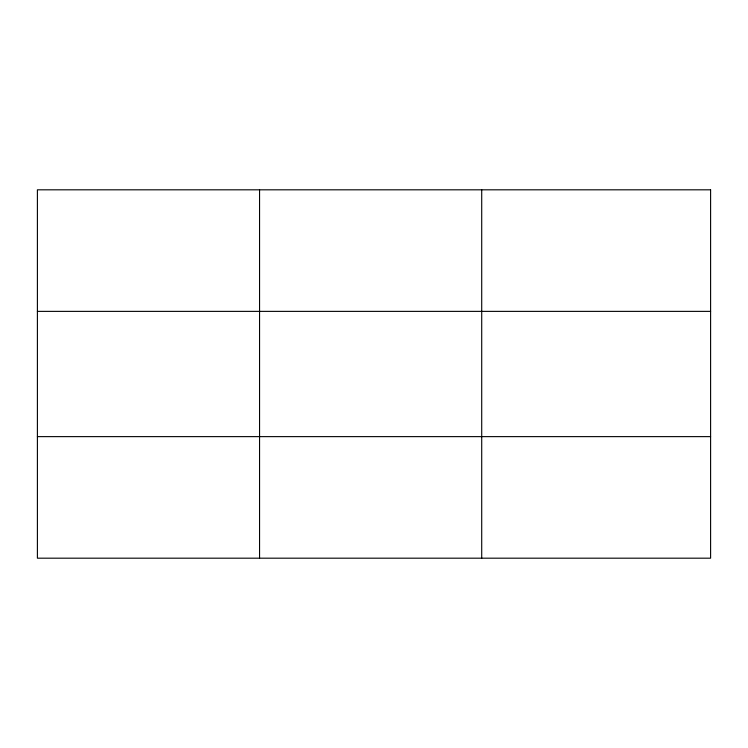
<?xml version="1.0" encoding="UTF-8"?>
<svg xmlns="http://www.w3.org/2000/svg" width="748" height="748" viewBox="0 0 748 748"><rect width="100%" height="100%" fill="white"/><g stroke="black" fill="none" stroke-linecap="round" stroke-linejoin="round"><path stroke-width="1.12" d="M259.556 189.814L259.556 558.186M481.712 189.814L481.712 558.186M37.4 311.374L710.6 311.374M37.4 436.626L710.6 436.626M710.6 189.814L710.6 558.186L37.4 558.186L37.4 189.814L710.6 189.814"/></g></svg>
